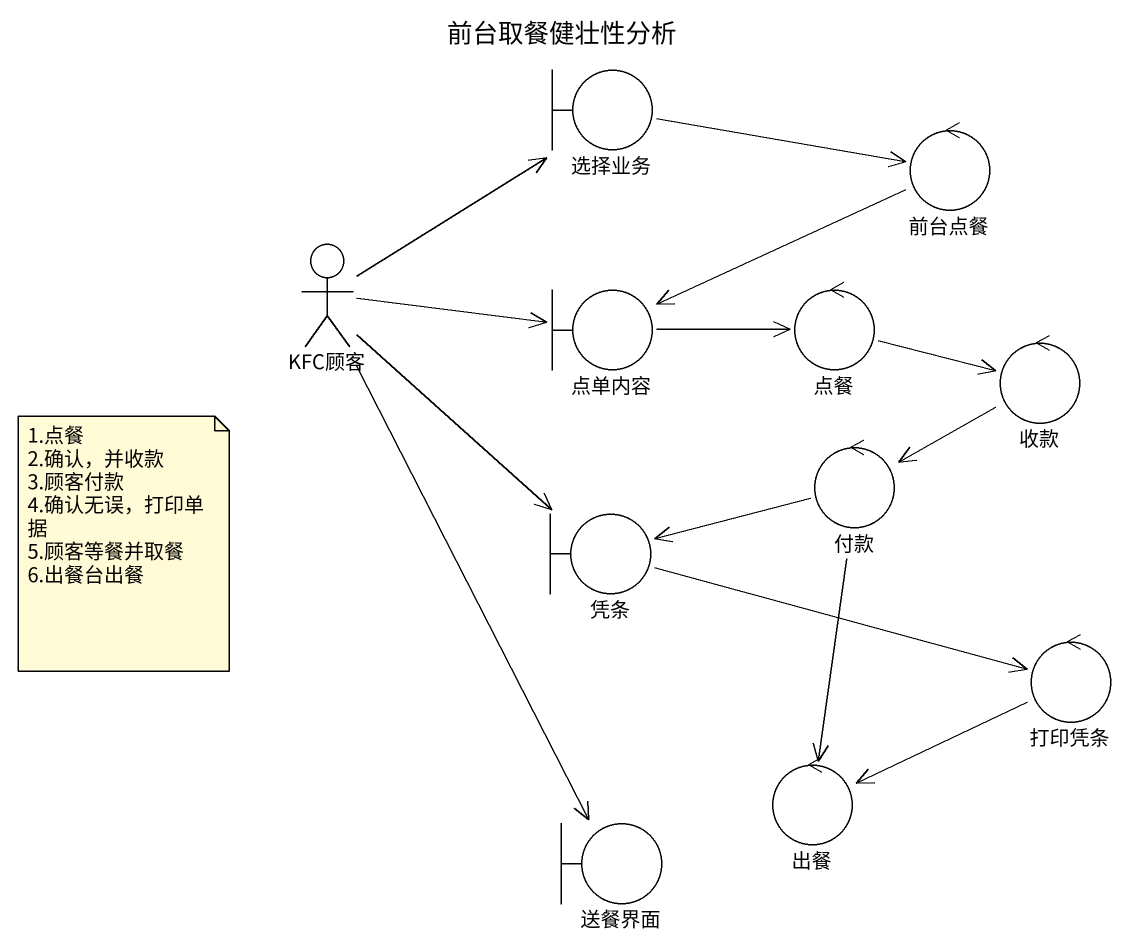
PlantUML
@startuml
title 前台取餐健壮性分析
boundary 选择业务
control 前台点餐
actor KFC顾客
boundary 点单内容
control 点餐
control 收款
control 付款
boundary 凭条
control 打印凭条
control 出餐
boundary 送餐界面
选择业务 -right-> 前台点餐
前台点餐 -left-> 点单内容
KFC顾客 -up-> 选择业务
KFC顾客 -right-> 点单内容
KFC顾客 --> 凭条
KFC顾客 --> 送餐界面
点单内容 -right-> 点餐
点餐 -right-> 收款
收款 -left-> 付款
付款 -left-> 凭条
付款 --> 出餐
付款 --> 出餐
凭条 -right-> 打印凭条
打印凭条 -left-> 出餐
note as N1
  1.点餐
  2.确认，并收款
  3.顾客付款
  4.确认无误，打印单据
  5.顾客等餐并取餐
  6.出餐台出餐
end note
@enduml
